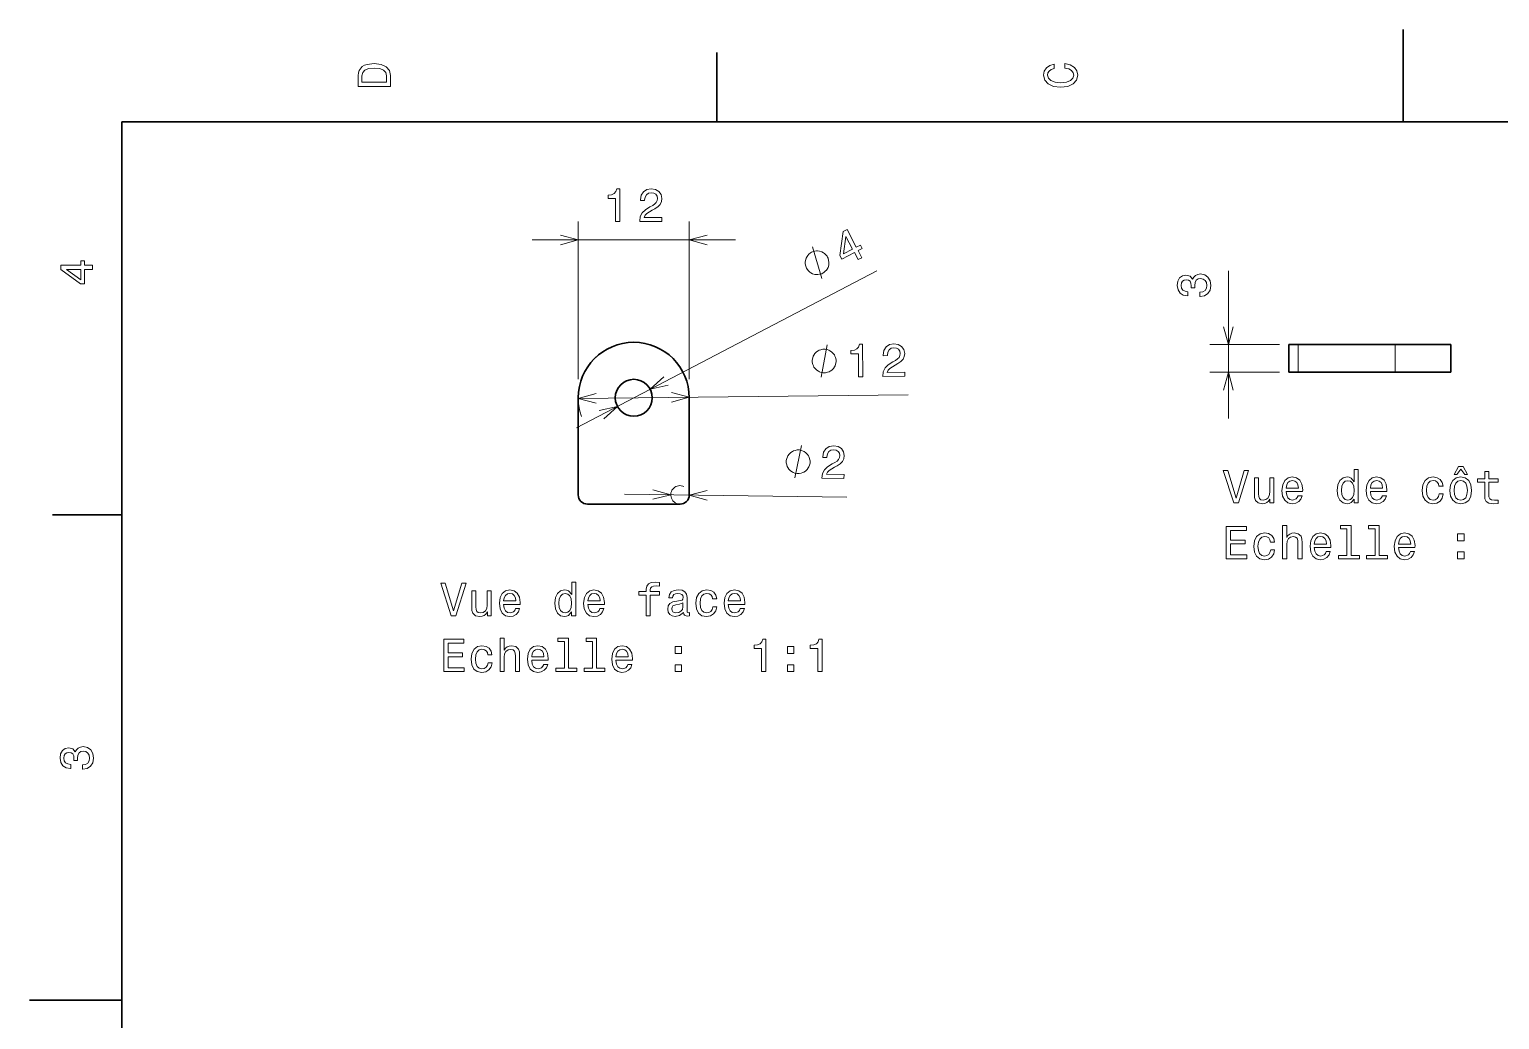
# Model space of a CAD drawing. Extents: x 0 to 297, y 0 to 210.
# Drawn here: x 0 to 158.9, y 102.9 to 210 of the extents above; entities that cross this region are included whole.
import ezdxf

# ---------------------------------------------------------------- set-up
doc = ezdxf.new("R2010")
doc.units = 0

msp = doc.modelspace()

# ---------------------------------------------------------------- linework, layer by layer
at = {"color": 7, "lineweight": 35, "ltscale": 0.25}
for p, q in [((148.5, 200), (148.5, 210)), ((70.335152, 158.653809), (60.335152, 158.653809)), ((10, 105), (0, 105))]:
    msp.add_line(p, q, dxfattribs=at)
at = {"color": 7, "lineweight": 35, "ltscale": 0.1875}
for p, q in [((74.300003, 200), (74.300003, 207.5)), ((10, 157.5), (2.5, 157.5))]:
    msp.add_line(p, q, dxfattribs=at)
at = {"color": 7, "lineweight": 35}
for p, q in [((287, 200), (10, 200)), ((10, 200), (10, 10))]:
    msp.add_line(p, q, dxfattribs=at)
at = {"color": 7, "lineweight": 13, "ltscale": 0.426968}
for p, q in [((59.335152, 172.153809), (59.335152, 189.232544)), ((71.335152, 172.153809), (71.335152, 189.232544))]:
    msp.add_line(p, q, dxfattribs=at)
at = {"color": 7, "lineweight": 13}
for p, q in [((54.335152, 187.232544), (76.335152, 187.232544)), ((59.132858, 166.908569), (91.607941, 183.900513)), ((59.335522, 170.087158), (95.013596, 170.483398)), ((64.335678, 159.733276), (88.375343, 159.414673))]:
    msp.add_line(p, q, dxfattribs=at)
at = {"color": 7, "lineweight": 13, "ltscale": 0.399438}
msp.add_line((129.615234, 167.910645), (129.615234, 183.888184), dxfattribs=at)
at = {"color": 7, "lineweight": 13, "ltscale": 0.188303}
for p, q in [((135.147339, 175.910645), (127.615234, 175.910645)), ((135.147339, 172.910645), (127.615234, 172.910645))]:
    msp.add_line(p, q, dxfattribs=at)
at = {"color": 7, "lineweight": 35, "ltscale": 0.025}
for p, q in [((137.147339, 175.910645), (136.147339, 175.910645)), ((137.147339, 172.910645), (136.147339, 172.910645))]:
    msp.add_line(p, q, dxfattribs=at)
at = {"color": 7, "lineweight": 35, "ltscale": 0.075}
for p, q in [((136.147339, 172.910645), (136.147339, 175.910645)), ((153.647339, 172.910645), (153.647339, 175.910645))]:
    msp.add_line(p, q, dxfattribs=at)
at = {"color": 7, "lineweight": 13, "ltscale": 0.075}
for p, q in [((137.147339, 172.910645), (137.147339, 175.910645)), ((147.647339, 172.910645), (147.647339, 175.910645))]:
    msp.add_line(p, q, dxfattribs=at)
at = {"color": 7, "lineweight": 35, "ltscale": 0.2625}
for p, q in [((147.647339, 175.910645), (137.147339, 175.910645)), ((147.647339, 172.910645), (137.147339, 172.910645)), ((59.335152, 170.153809), (59.335152, 159.653809)), ((71.335152, 170.153809), (71.335152, 159.653809))]:
    msp.add_line(p, q, dxfattribs=at)
at = {"color": 7, "lineweight": 35, "ltscale": 0.15}
for p, q in [((153.647339, 175.910645), (147.647339, 175.910645)), ((153.647339, 172.910645), (147.647339, 172.910645))]:
    msp.add_line(p, q, dxfattribs=at)
at = {"color": 7, "lineweight": 13}
for points in [[(35.533215, 204.994965), (35.533215, 203.829971), (39.033215, 203.829971), (39.033215, 204.994965), (38.922264, 205.544678), (38.584366, 205.953171), (38.034657, 206.205338), (37.283215, 206.296112), (36.516644, 206.215424), (36.21405, 206.114563), (35.971977, 205.973343), (35.644165, 205.56485), (35.563473, 205.297562)], [(35.951801, 204.959656), (36.027451, 205.342941), (36.259438, 205.605194), (36.672985, 205.761536), (37.283215, 205.811966), (37.873272, 205.756485), (38.286816, 205.600143), (38.533936, 205.332855), (38.614628, 204.959656), (38.614628, 204.298996), (35.951801, 204.298996)], [(111.93206, 205.817017), (112.35569, 205.716141), (112.658287, 205.549713), (112.844887, 205.317734), (112.905403, 205.045395), (112.814629, 204.71759), (112.54229, 204.460388), (112.098488, 204.28891), (111.483215, 204.233429), (110.872986, 204.28891), (110.424141, 204.455338), (110.151802, 204.71254), (110.055984, 205.045395), (110.106415, 205.287476), (110.247627, 205.494247), (110.474571, 205.655624), (110.787247, 205.766571), (110.787247, 206.245682), (110.308144, 206.094391), (109.94503, 205.832138), (109.718086, 205.474075), (109.637398, 205.045395), (109.763474, 204.510818), (110.116501, 204.10231), (110.696472, 203.840057), (111.483215, 203.749283), (112.269958, 203.840057), (112.84993, 204.10231), (113.208, 204.510818), (113.329041, 205.045395), (113.233215, 205.51442), (112.965927, 205.892654), (112.527161, 206.159943), (111.93206, 206.301163)], [(63.376362, 189.232544), (63.835293, 189.232544), (63.835293, 192.757813), (63.492355, 192.757813), (63.401577, 192.450073), (63.22002, 192.243408), (62.942642, 192.122314), (62.559357, 192.081909), (62.559357, 191.723877), (63.376362, 191.723877)], [(65.97261, 189.232544), (68.378235, 189.232544), (68.378235, 189.66626), (66.476936, 189.66626), (66.58284, 189.90332), (66.764404, 190.099976), (67.324203, 190.458008), (67.62175, 190.609375), (67.954605, 190.826172), (68.191635, 191.078369), (68.327805, 191.375977), (68.378235, 191.713867), (68.292496, 192.137451), (68.055466, 192.470337), (67.692352, 192.682129), (67.223335, 192.757813), (66.739182, 192.671997), (66.371033, 192.434937), (66.134003, 192.056763), (66.053307, 191.557495), (66.053307, 191.486816), (66.512238, 191.486816), (66.512238, 191.527222), (66.557632, 191.870117), (66.693794, 192.122314), (66.91066, 192.283691), (67.19812, 192.339111), (67.490631, 192.288696), (67.707489, 192.16272), (67.848694, 191.965942), (67.899124, 191.718872), (67.863823, 191.486816), (67.768005, 191.290161), (67.606621, 191.118652), (67.38472, 190.967407), (67.087166, 190.80603), (66.592926, 190.493408), (66.244949, 190.160522), (66.038177, 189.75708), (65.97261, 189.247681)], [(89.581482, 185.097534), (89.983643, 185.307861), (89.581497, 186.076538), (90.02388, 186.307983), (89.836838, 186.665405), (89.394455, 186.43396), (88.396095, 188.342041), (87.989464, 188.129272), (87.610687, 185.546143), (87.816437, 185.152954), (89.179329, 185.866089)], [(88.004745, 185.706787), (88.265152, 187.613281), (88.992287, 186.223511)], [(86.293335, 185.352051), (86.239243, 185.455444), (86.079391, 185.635132), (85.946571, 185.763184), (85.840797, 185.839478), (85.656296, 185.94043), (85.420105, 186.014404), (85.21096, 186.036621), (85.080551, 186.03418), (84.898445, 186.004761), (84.664658, 185.948242), (84.561287, 185.894165), (84.457916, 185.840088), (84.278214, 185.680298), (84.150208, 185.547485), (84.073875, 185.44165), (83.9729, 185.257202), (83.898979, 185.020996), (83.87674, 184.81189), (83.879135, 184.681396), (83.908585, 184.499268), (83.965073, 184.265503), (84.019165, 184.162109), (84.073242, 184.058838), (84.233109, 183.879028), (84.365921, 183.751099), (84.471695, 183.674805), (84.656204, 183.57373), (84.892387, 183.499878), (85.101532, 183.477661), (85.231949, 183.47998), (85.414047, 183.509399), (85.647835, 183.565918), (85.751205, 183.619995), (85.854584, 183.674072), (86.034279, 183.833984), (86.162292, 183.966797), (86.238617, 184.07251), (86.339584, 184.25708), (86.413513, 184.493286), (86.43576, 184.702393), (86.43335, 184.832764), (86.403915, 185.014893), (86.34742, 185.248657)], [(6.833213, 184.02739), (6.833213, 184.481277), (5.965778, 184.481277), (5.965778, 184.98056), (5.56232, 184.98056), (5.56232, 184.481277), (3.408862, 184.481277), (3.408862, 184.022339), (5.521974, 182.489197), (5.965778, 182.489197), (5.965778, 184.02739)], [(5.56232, 182.912827), (3.993876, 184.02739), (5.56232, 184.02739)], [(126.515869, 181.099121), (126.551147, 181.099121), (127.035278, 181.17981), (127.398315, 181.41687), (127.630371, 181.790039), (127.716064, 182.284302), (127.630371, 182.808838), (127.408447, 183.202148), (127.05542, 183.454346), (126.601563, 183.545166), (126.303955, 183.504761), (126.06189, 183.393799), (125.875366, 183.21228), (125.739136, 182.970215), (125.466797, 183.297974), (125.033081, 183.414063), (124.639771, 183.338379), (124.342163, 183.12146), (124.15564, 182.768433), (124.089966, 182.284302), (124.170654, 181.830444), (124.392578, 181.482422), (124.745605, 181.255493), (125.2146, 181.17981), (125.25, 181.17981), (125.25, 181.628662), (124.927246, 181.669067), (124.69519, 181.800171), (124.553955, 182.011963), (124.50354, 182.30957), (124.543945, 182.571777), (124.64978, 182.763428), (124.821289, 182.879395), (125.053223, 182.924805), (125.300415, 182.879395), (125.466797, 182.758423), (125.567627, 182.546631), (125.5979, 182.259155), (125.592896, 182.062378), (125.991333, 182.062378), (125.981201, 182.30957), (126.026611, 182.627319), (126.147705, 182.864258), (126.34436, 183.005493), (126.601563, 183.055908), (126.894043, 183.000488), (127.110962, 182.854248), (127.24707, 182.622192), (127.29248, 182.314575), (127.242065, 181.996826), (127.090698, 181.764893), (126.848633, 181.618652), (126.515869, 181.56311)], [(87.200378, 174.146973), (87.199081, 174.263672), (87.138161, 174.496338), (87.077888, 174.670654), (87.018265, 174.786621), (86.899658, 174.960327), (86.722733, 175.133423), (86.546448, 175.248047), (86.429138, 175.305176), (86.253494, 175.361572), (86.019531, 175.417236), (85.90287, 175.416016), (85.786209, 175.414673), (85.553543, 175.35376), (85.379196, 175.293457), (85.263184, 175.233887), (85.089493, 175.115234), (84.916451, 174.938354), (84.801735, 174.761963), (84.744705, 174.644775), (84.688309, 174.469116), (84.632576, 174.235107), (84.633865, 174.118408), (84.635162, 174.001831), (84.696091, 173.769165), (84.756363, 173.594727), (84.815987, 173.47876), (84.934586, 173.305054), (85.111526, 173.13208), (85.287811, 173.017334), (85.405121, 172.960327), (85.58075, 172.903931), (85.81472, 172.848145), (85.931381, 172.849487), (86.048035, 172.850708), (86.280708, 172.911621), (86.455048, 172.971924), (86.57106, 173.031616), (86.744751, 173.150146), (86.917801, 173.327148), (87.032516, 173.503418), (87.089554, 173.620728), (87.145935, 173.796387), (87.201675, 174.030273)], [(89.646904, 172.42395), (90.105812, 172.429077), (90.066658, 175.953979), (89.72374, 175.950195), (89.636383, 175.641602), (89.457138, 175.432861), (89.181122, 175.308716), (88.798309, 175.26416), (88.802284, 174.906006), (89.619232, 174.915161)], [(92.242996, 172.452759), (94.648468, 172.479492), (94.643654, 172.913208), (92.74247, 172.89209), (92.845741, 173.130249), (93.025101, 173.328979), (93.580887, 173.693237), (93.87674, 173.847778), (94.207161, 174.068359), (94.441383, 174.32312), (94.574234, 174.622192), (94.620911, 174.960571), (94.530472, 175.383301), (94.289764, 175.713501), (93.924316, 175.921265), (93.454491, 175.991699), (92.971321, 175.900513), (92.60582, 175.659424), (92.373001, 175.278564), (92.297859, 174.778442), (92.298645, 174.707886), (92.757553, 174.713013), (92.757103, 174.753296), (92.798683, 175.09668), (92.932037, 175.350342), (93.147095, 175.51416), (93.433922, 175.572876), (93.726974, 175.525635), (93.945213, 175.401978), (94.0886, 175.206909), (94.141777, 174.960327), (94.109055, 174.728027), (94.015419, 174.530273), (93.855957, 174.356934), (93.635742, 174.203247), (93.340004, 174.038574), (92.849274, 173.720337), (92.505005, 173.383667), (92.302727, 172.978027), (92.242828, 172.467896)], [(84.389374, 163.217773), (84.390923, 163.334473), (84.335686, 163.568604), (84.279678, 163.744263), (84.2229, 163.861694), (84.108559, 164.03833), (83.935898, 164.215576), (83.762451, 164.334595), (83.646576, 164.394409), (83.472359, 164.455078), (83.239822, 164.516479), (83.123169, 164.518066), (83.006508, 164.519653), (82.772415, 164.464355), (82.596664, 164.408325), (82.479233, 164.351563), (82.302704, 164.237183), (82.125397, 164.064575), (82.006424, 163.891113), (81.946548, 163.775269), (81.885902, 163.601074), (81.824478, 163.36853), (81.822937, 163.251831), (81.821388, 163.135132), (81.876625, 162.901123), (81.932632, 162.725342), (81.98941, 162.60791), (82.103752, 162.431396), (82.276413, 162.254028), (82.44986, 162.135132), (82.565735, 162.075195), (82.739952, 162.014526), (82.972488, 161.953125), (83.089142, 161.95166), (83.205803, 161.950073), (83.439888, 162.005249), (83.615646, 162.061279), (83.733078, 162.118042), (83.909607, 162.232422), (84.086914, 162.405151), (84.205887, 162.578491), (84.265762, 162.694458), (84.326408, 162.868652), (84.387833, 163.101196)], [(85.653534, 161.450928), (88.058945, 161.419067), (88.06469, 161.852661), (86.163559, 161.87793), (86.272598, 162.113525), (86.456741, 162.307739), (87.02124, 162.658325), (87.32077, 162.805786), (87.656464, 163.018188), (87.89682, 163.267212), (88.036919, 163.562866), (88.091827, 163.900024), (88.011711, 164.324829), (87.779114, 164.660767), (87.418839, 164.877319), (86.950867, 164.959229), (86.465622, 164.879883), (86.094353, 164.647827), (85.852325, 164.272705), (85.76503, 163.774536), (85.764091, 163.703979), (86.222984, 163.697876), (86.223526, 163.738159), (86.273453, 164.080566), (86.412949, 164.330811), (86.631927, 164.48938), (86.920105, 164.541016), (87.211914, 164.486694), (87.427078, 164.357788), (87.565674, 164.15918), (87.612823, 163.911499), (87.574448, 163.679932), (87.476028, 163.484619), (87.312393, 163.315308), (87.088501, 163.16687), (86.788841, 163.009521), (86.290504, 162.703369), (85.938141, 162.375122), (85.726044, 161.974487), (85.653732, 161.466064)], [(131.32901, 162.290207), (130.451477, 159.309647), (129.548752, 162.290207), (129.069641, 162.290207), (130.199326, 158.785156), (130.703644, 158.785156), (131.808105, 162.290207)], [(143.215897, 159.203751), (143.215897, 158.785156), (143.659698, 158.785156), (143.659698, 162.406189), (143.220932, 162.406189), (143.220932, 161.079819), (142.883041, 161.463104), (142.67627, 161.553894), (142.43924, 161.589188), (142.010559, 161.488327), (141.677704, 161.205902), (141.460846, 160.752014), (141.385208, 160.141785), (141.460846, 159.531555), (141.677704, 159.072617), (142.010559, 158.785156), (142.43924, 158.689331), (142.67627, 158.72464), (142.888077, 158.815414)], [(154.018494, 161.861526), (154.31604, 161.861526), (154.744705, 162.421326), (155.168335, 161.861526), (155.465897, 161.861526), (154.986786, 162.718872), (154.50264, 162.718872)], [(157.326843, 161.024353), (157.326843, 159.667725), (157.357101, 159.228958), (157.498322, 158.926361), (157.780731, 158.749847), (158.259842, 158.689331), (158.784332, 158.714554), (158.784332, 159.097839), (158.401047, 159.067581), (158.05307, 159.107925), (157.86647, 159.234009), (157.785782, 159.445816), (157.770645, 159.743362), (157.770645, 161.024353), (158.784332, 161.024353), (158.784332, 161.402588), (157.770645, 161.402588), (157.770645, 162.194382), (157.326843, 162.194382), (157.326843, 161.402588), (156.560272, 161.402588), (156.560272, 161.024353)], [(134.531448, 161.493362), (134.087646, 161.493362), (134.087646, 159.929962), (134.037216, 159.566864), (133.890961, 159.304611), (133.664017, 159.143219), (133.36647, 159.092789), (133.12944, 159.133133), (132.978134, 159.254181), (132.89241, 159.460953), (132.872238, 159.753448), (132.872238, 161.493362), (132.428436, 161.493362), (132.428436, 159.713104), (132.443558, 159.355042), (132.539383, 159.057495), (132.831894, 158.785156), (133.300903, 158.689331), (133.55307, 158.72464), (133.769928, 158.815414), (133.956528, 158.971756), (134.107819, 159.1987), (134.107819, 158.785156), (134.531448, 158.785156)], [(135.867905, 160.010666), (137.643127, 160.010666), (137.648163, 160.217438), (137.567474, 160.797409), (137.345581, 161.231125), (136.992554, 161.493362), (136.523529, 161.589188), (136.06459, 161.488327), (135.711563, 161.205902), (135.484619, 160.746979), (135.403931, 160.141785), (135.479584, 159.521469), (135.706528, 159.067581), (136.054504, 158.785156), (136.508392, 158.689331), (136.901764, 158.754898), (137.224533, 158.926361), (137.461563, 159.1987), (137.597733, 159.561813), (137.158981, 159.561813), (137.068192, 159.360077), (136.937073, 159.208786), (136.563873, 159.087753), (136.276413, 159.143219), (136.059555, 159.319733), (135.918335, 159.607208), (135.867905, 159.995529)], [(135.867905, 160.383865), (135.923386, 160.731842), (136.059555, 160.989044), (136.266327, 161.145386), (136.538666, 161.200867), (136.805954, 161.145386), (137.012726, 160.989044), (137.138809, 160.731842), (137.184189, 160.383865)], [(142.514877, 161.190781), (142.807388, 161.120178), (143.029297, 160.923492), (143.160416, 160.595673), (143.210846, 160.141785), (143.160416, 159.682846), (143.029297, 159.355042), (142.807388, 159.153305), (142.514877, 159.087753), (142.237503, 159.153305), (142.025696, 159.355042), (141.884476, 159.687897), (141.839096, 160.141785), (141.884476, 160.590637), (142.025696, 160.918442), (142.237503, 161.120178)], [(144.975983, 160.010666), (146.75119, 160.010666), (146.756241, 160.217438), (146.675552, 160.797409), (146.453644, 161.231125), (146.100616, 161.493362), (145.631592, 161.589188), (145.172668, 161.488327), (144.819641, 161.205902), (144.592697, 160.746979), (144.512009, 160.141785), (144.587646, 159.521469), (144.81459, 159.067581), (145.162582, 158.785156), (145.61647, 158.689331), (146.009842, 158.754898), (146.332611, 158.926361), (146.569641, 159.1987), (146.705811, 159.561813), (146.267044, 159.561813), (146.17627, 159.360077), (146.045135, 159.208786), (145.671951, 159.087753), (145.384476, 159.143219), (145.167618, 159.319733), (145.026413, 159.607208), (144.975983, 159.995529)], [(144.975983, 160.383865), (145.031448, 160.731842), (145.167618, 160.989044), (145.37439, 161.145386), (145.646729, 161.200867), (145.914017, 161.145386), (146.120789, 160.989044), (146.246872, 160.731842), (146.292267, 160.383865)], [(152.384476, 160.595673), (152.823242, 160.595673), (152.732468, 160.99913), (152.51561, 161.316864), (152.177704, 161.51355), (151.738953, 161.589188), (151.254791, 161.488327), (150.886642, 161.205902), (150.654663, 160.746979), (150.573959, 160.131699), (150.649612, 159.521469), (150.876556, 159.067581), (151.234619, 158.785156), (151.723816, 158.689331), (152.157532, 158.764984), (152.495438, 158.976791), (152.727417, 159.309647), (152.828278, 159.753448), (152.404663, 159.753448), (152.32901, 159.471039), (152.18779, 159.259216), (151.986069, 159.128098), (151.738953, 159.087753), (151.431305, 159.153305), (151.209412, 159.355042), (151.073242, 159.682846), (151.027847, 160.14682), (151.073242, 160.600723), (151.214447, 160.928528), (151.441406, 161.130264), (151.738953, 161.200867), (152.00119, 161.155472), (152.197876, 161.039474), (152.32901, 160.847839)], [(153.56459, 160.136734), (153.645294, 159.521469), (153.877274, 159.067581), (154.245438, 158.785156), (154.73967, 158.689331), (155.228867, 158.785156), (155.597015, 159.062531), (155.82901, 159.516418), (155.914734, 160.136734), (155.82901, 160.752014), (155.597015, 161.210953), (155.228867, 161.488327), (154.73967, 161.589188), (154.245438, 161.488327), (153.877274, 161.205902), (153.645294, 160.752014)], [(154.018494, 160.141785), (154.063873, 160.595673), (154.205078, 160.923492), (154.432037, 161.125214), (154.73967, 161.195816), (155.042267, 161.125214), (155.269211, 160.928528), (155.410416, 160.595673), (155.460846, 160.141785), (155.410416, 159.682846), (155.269211, 159.349991), (155.042267, 159.14827), (154.73967, 159.082703), (154.432037, 159.14827), (154.205078, 159.349991), (154.063873, 159.682846)], [(129.39241, 152.738327), (131.61142, 152.738327), (131.61142, 153.161957), (129.856384, 153.161957), (129.856384, 154.347122), (131.419785, 154.347122), (131.419785, 154.765701), (129.856384, 154.765701), (129.856384, 155.814697), (131.571075, 155.814697), (131.571075, 156.238327), (129.39241, 156.238327)], [(135.479584, 152.738327), (135.923386, 152.738327), (135.923386, 154.301727), (135.968781, 154.65979), (136.115021, 154.922043), (136.34198, 155.083435), (136.644562, 155.143951), (136.886642, 155.093521), (137.037933, 154.957352), (137.113586, 154.730408), (137.138809, 154.427811), (137.138809, 152.738327), (137.582611, 152.738327), (137.582611, 154.518585), (137.562439, 154.876648), (137.471649, 155.17421), (137.174103, 155.446533), (136.710129, 155.542358), (136.457962, 155.507065), (136.241104, 155.41124), (136.059555, 155.259933), (135.923386, 155.053162), (135.923386, 156.35936), (135.479584, 156.35936)], [(142.434189, 155.98616), (142.434189, 153.111526), (141.521362, 153.111526), (141.521362, 152.738327), (143.785782, 152.738327), (143.785782, 153.111526), (142.877991, 153.111526), (142.877991, 156.35936), (141.73822, 156.35936), (141.73822, 155.98616)], [(145.470215, 155.98616), (145.470215, 153.111526), (144.557388, 153.111526), (144.557388, 152.738327), (146.821808, 152.738327), (146.821808, 153.111526), (145.914017, 153.111526), (145.914017, 156.35936), (144.774246, 156.35936), (144.774246, 155.98616)], [(134.168335, 154.548843), (134.607101, 154.548843), (134.516327, 154.952301), (134.299469, 155.270035), (133.961563, 155.466721), (133.522812, 155.542358), (133.038666, 155.441498), (132.670502, 155.159073), (132.438522, 154.70015), (132.357819, 154.084869), (132.433472, 153.47464), (132.660416, 153.020752), (133.018494, 152.738327), (133.507675, 152.642502), (133.941391, 152.718155), (134.279297, 152.929962), (134.511276, 153.262817), (134.612152, 153.706619), (134.188522, 153.706619), (134.112869, 153.42421), (133.971649, 153.212387), (133.769928, 153.081268), (133.522812, 153.040924), (133.215179, 153.106476), (132.993271, 153.308212), (132.857101, 153.636017), (132.811707, 154.100006), (132.857101, 154.553894), (132.998306, 154.881699), (133.225266, 155.083435), (133.522812, 155.154037), (133.785049, 155.108643), (133.98175, 154.992645), (134.112869, 154.80101)], [(138.903931, 153.963837), (140.679153, 153.963837), (140.684189, 154.170609), (140.6035, 154.75058), (140.381592, 155.184296), (140.02858, 155.446533), (139.559555, 155.542358), (139.100616, 155.441498), (138.747589, 155.159073), (138.520645, 154.70015), (138.439957, 154.094955), (138.51561, 153.47464), (138.742554, 153.020752), (139.09053, 152.738327), (139.544418, 152.642502), (139.93779, 152.708069), (140.260559, 152.879532), (140.497589, 153.151871), (140.633759, 153.514984), (140.195007, 153.514984), (140.104218, 153.313248), (139.973099, 153.161957), (139.599899, 153.040924), (139.312439, 153.09639), (139.095581, 153.272903), (138.954361, 153.560379), (138.903931, 153.9487)], [(138.903931, 154.337036), (138.959412, 154.685013), (139.095581, 154.942215), (139.302353, 155.098557), (139.574677, 155.154037), (139.84198, 155.098557), (140.048752, 154.942215), (140.17482, 154.685013), (140.220215, 154.337036)], [(148.012009, 153.963837), (149.787216, 153.963837), (149.792267, 154.170609), (149.711578, 154.75058), (149.48967, 155.184296), (149.136642, 155.446533), (148.667618, 155.542358), (148.208694, 155.441498), (147.855667, 155.159073), (147.628723, 154.70015), (147.548019, 154.094955), (147.623672, 153.47464), (147.850616, 153.020752), (148.198608, 152.738327), (148.652496, 152.642502), (149.045868, 152.708069), (149.368637, 152.879532), (149.605667, 153.151871), (149.741821, 153.514984), (149.30307, 153.514984), (149.212296, 153.313248), (149.081161, 153.161957), (148.707962, 153.040924), (148.420502, 153.09639), (148.203644, 153.272903), (148.062439, 153.560379), (148.012009, 153.9487)], [(148.012009, 154.337036), (148.067474, 154.685013), (148.203644, 154.942215), (148.410416, 155.098557), (148.682755, 155.154037), (148.950043, 155.098557), (149.156815, 154.942215), (149.282898, 154.685013), (149.328278, 154.337036)], [(154.391693, 154.695099), (155.087646, 154.695099), (155.087646, 155.446533), (154.391693, 155.446533)], [(154.391693, 152.738327), (155.087646, 152.738327), (155.087646, 153.489761), (154.391693, 153.489761)], [(46.730686, 150.088303), (45.853165, 147.107742), (44.950424, 150.088303), (44.471317, 150.088303), (45.601002, 146.583252), (46.105324, 146.583252), (47.209793, 150.088303)], [(58.617573, 147.001846), (58.617573, 146.583252), (59.061378, 146.583252), (59.061378, 150.204285), (58.622616, 150.204285), (58.622616, 148.877914), (58.284721, 149.2612), (58.07795, 149.35199), (57.840916, 149.387283), (57.412239, 149.286423), (57.079388, 149.003998), (56.86253, 148.55011), (56.78688, 147.93988), (56.86253, 147.329651), (57.079388, 146.870712), (57.412239, 146.583252), (57.840916, 146.487427), (58.07795, 146.522736), (58.289764, 146.61351)], [(66.676651, 148.822449), (66.676651, 146.583252), (67.120453, 146.583252), (67.120453, 148.822449), (68.129105, 148.822449), (68.129105, 149.200684), (67.120453, 149.200684), (67.120453, 149.367111), (67.155762, 149.568848), (67.271751, 149.705017), (67.468437, 149.785706), (67.750862, 149.815964), (68.129105, 149.795792), (68.129105, 150.179077), (67.649994, 150.204285), (67.216278, 150.158905), (66.913681, 150.022736), (66.732132, 149.785706), (66.676651, 149.4478), (66.676651, 149.200684), (65.864693, 149.200684), (65.864693, 148.822449)], [(49.933136, 149.291458), (49.48933, 149.291458), (49.48933, 147.728058), (49.438896, 147.36496), (49.292645, 147.102707), (49.065701, 146.941315), (48.76815, 146.890884), (48.531116, 146.931229), (48.379822, 147.052277), (48.294086, 147.259048), (48.273914, 147.551544), (48.273914, 149.291458), (47.830109, 149.291458), (47.830109, 147.5112), (47.845238, 147.153137), (47.941059, 146.855591), (48.233566, 146.583252), (48.702587, 146.487427), (48.95475, 146.522736), (49.171608, 146.61351), (49.358208, 146.769852), (49.509502, 146.996796), (49.509502, 146.583252), (49.933136, 146.583252)], [(51.269588, 147.808762), (53.044807, 147.808762), (53.04985, 148.015533), (52.969158, 148.595505), (52.747253, 149.029221), (52.39423, 149.291458), (51.925209, 149.387283), (51.466274, 149.286423), (51.113251, 149.003998), (50.886303, 148.545074), (50.805614, 147.93988), (50.88126, 147.319565), (51.108208, 146.865677), (51.456188, 146.583252), (51.91008, 146.487427), (52.303452, 146.552994), (52.626217, 146.724457), (52.863251, 146.996796), (52.999416, 147.359909), (52.560658, 147.359909), (52.469879, 147.158173), (52.338753, 147.006882), (51.965553, 146.885849), (51.678093, 146.941315), (51.461231, 147.117828), (51.320023, 147.405304), (51.269588, 147.793625)], [(51.269588, 148.181961), (51.325066, 148.529938), (51.461231, 148.78714), (51.668007, 148.943481), (51.940338, 148.998962), (52.20763, 148.943481), (52.414402, 148.78714), (52.540482, 148.529938), (52.585873, 148.181961)], [(57.916565, 148.988876), (58.209072, 148.918274), (58.430973, 148.721588), (58.562096, 148.393768), (58.61253, 147.93988), (58.562096, 147.480942), (58.430973, 147.153137), (58.209072, 146.951401), (57.916565, 146.885849), (57.639187, 146.951401), (57.427372, 147.153137), (57.28616, 147.485992), (57.240772, 147.93988), (57.28616, 148.388733), (57.427372, 148.716537), (57.639187, 148.918274)], [(60.377659, 147.808762), (62.152878, 147.808762), (62.157921, 148.015533), (62.077225, 148.595505), (61.855324, 149.029221), (61.502296, 149.291458), (61.033279, 149.387283), (60.574345, 149.286423), (60.221321, 149.003998), (59.994373, 148.545074), (59.913681, 147.93988), (59.98933, 147.319565), (60.216278, 146.865677), (60.564259, 146.583252), (61.01815, 146.487427), (61.411522, 146.552994), (61.734287, 146.724457), (61.971321, 146.996796), (62.107487, 147.359909), (61.668724, 147.359909), (61.57795, 147.158173), (61.446823, 147.006882), (61.073624, 146.885849), (60.786163, 146.941315), (60.569302, 147.117828), (60.428093, 147.405304), (60.377659, 147.793625)], [(60.377659, 148.181961), (60.433136, 148.529938), (60.569302, 148.78714), (60.776073, 148.943481), (61.048409, 148.998962), (61.315701, 148.943481), (61.522472, 148.78714), (61.648552, 148.529938), (61.693939, 148.181961)], [(70.706192, 146.936279), (70.706192, 146.921143), (70.731407, 146.74968), (70.807053, 146.628647), (71.124779, 146.532822), (71.371895, 146.573166), (71.371895, 146.916107), (71.265991, 146.90097), (71.124779, 146.966537), (71.099564, 147.168274), (71.099564, 148.570282), (71.039047, 148.92836), (70.862534, 149.180511), (70.554893, 149.331818), (70.121178, 149.387283), (69.69754, 149.326767), (69.384865, 149.155304), (69.188179, 148.888), (69.12262, 148.534988), (69.12262, 148.504715), (69.521027, 148.504715), (69.556335, 148.716537), (69.667282, 148.867828), (69.848839, 148.958618), (70.106049, 148.993912), (70.353165, 148.968704), (70.529678, 148.893051), (70.635582, 148.761932), (70.670883, 148.580368), (70.650711, 148.368561), (70.570023, 148.26265), (70.368294, 148.212219), (69.990051, 148.171875), (69.556335, 148.081085), (69.248695, 147.919708), (69.067139, 147.667542), (69.011665, 147.294342), (69.062096, 146.961487), (69.218437, 146.714371), (69.470596, 146.558029), (69.818581, 146.502563), (70.287598, 146.608475)], [(70.655762, 147.531372), (70.595238, 147.269135), (70.433853, 147.067398), (70.19178, 146.936279), (69.894226, 146.890884), (69.702591, 146.916107), (69.566422, 146.996796), (69.480682, 147.138), (69.455467, 147.334686), (69.475647, 147.5112), (69.556335, 147.637283), (69.879105, 147.778503), (70.287598, 147.83902), (70.655762, 147.960052)], [(73.858208, 148.393768), (74.296967, 148.393768), (74.206192, 148.797226), (73.989334, 149.11496), (73.651436, 149.311646), (73.212677, 149.387283), (72.728523, 149.286423), (72.360367, 149.003998), (72.12838, 148.545074), (72.047684, 147.929794), (72.123337, 147.319565), (72.350281, 146.865677), (72.708351, 146.583252), (73.19754, 146.487427), (73.631264, 146.56308), (73.969162, 146.774887), (74.201141, 147.107742), (74.30201, 147.551544), (73.87838, 147.551544), (73.802734, 147.269135), (73.661522, 147.057312), (73.459793, 146.926193), (73.212677, 146.885849), (72.905037, 146.951401), (72.683136, 147.153137), (72.546967, 147.480942), (72.501579, 147.944916), (72.546967, 148.398819), (72.688179, 148.726624), (72.915123, 148.92836), (73.212677, 148.998962), (73.474922, 148.953568), (73.671608, 148.83757), (73.802734, 148.645935)], [(75.55777, 147.808762), (77.332993, 147.808762), (77.338028, 148.015533), (77.257339, 148.595505), (77.035439, 149.029221), (76.682411, 149.291458), (76.213394, 149.387283), (75.754456, 149.286423), (75.401436, 149.003998), (75.174484, 148.545074), (75.093796, 147.93988), (75.169449, 147.319565), (75.396393, 146.865677), (75.74437, 146.583252), (76.198265, 146.487427), (76.591637, 146.552994), (76.914398, 146.724457), (77.151428, 146.996796), (77.287598, 147.359909), (76.848839, 147.359909), (76.758057, 147.158173), (76.626938, 147.006882), (76.253738, 146.885849), (75.966278, 146.941315), (75.74942, 147.117828), (75.608208, 147.405304), (75.55777, 147.793625)], [(75.55777, 148.181961), (75.613251, 148.529938), (75.74942, 148.78714), (75.956192, 148.943481), (76.228523, 148.998962), (76.495819, 148.943481), (76.702591, 148.78714), (76.828667, 148.529938), (76.874054, 148.181961)], [(44.794086, 140.536423), (47.013107, 140.536423), (47.013107, 140.960052), (45.258064, 140.960052), (45.258064, 142.145218), (46.821465, 142.145218), (46.821465, 142.563797), (45.258064, 142.563797), (45.258064, 143.612793), (46.972759, 143.612793), (46.972759, 144.036423), (44.794086, 144.036423)], [(49.570023, 142.346939), (50.008781, 142.346939), (49.918007, 142.750397), (49.701145, 143.06813), (49.363251, 143.264816), (48.924488, 143.340454), (48.440338, 143.239594), (48.072182, 142.957169), (47.840195, 142.498245), (47.759502, 141.882965), (47.835152, 141.272736), (48.062096, 140.818848), (48.420166, 140.536423), (48.909359, 140.440598), (49.343079, 140.516251), (49.680973, 140.728058), (49.91296, 141.060913), (50.013824, 141.504715), (49.590195, 141.504715), (49.514545, 141.222305), (49.373337, 141.010483), (49.171608, 140.879364), (48.924488, 140.83902), (48.616852, 140.904572), (48.394951, 141.106308), (48.258781, 141.434113), (48.213394, 141.898102), (48.258781, 142.35199), (48.399994, 142.679794), (48.626938, 142.881531), (48.924488, 142.952133), (49.186737, 142.906738), (49.383423, 142.790741), (49.514545, 142.599106)], [(50.88126, 140.536423), (51.325066, 140.536423), (51.325066, 142.099823), (51.370453, 142.457886), (51.516708, 142.720139), (51.743652, 142.881531), (52.046246, 142.942047), (52.288322, 142.891617), (52.439621, 142.755447), (52.515266, 142.528503), (52.540482, 142.225906), (52.540482, 140.536423), (52.984287, 140.536423), (52.984287, 142.316681), (52.964115, 142.674744), (52.873337, 142.972305), (52.575787, 143.244629), (52.111809, 143.340454), (51.85965, 143.305161), (51.642788, 143.209335), (51.461231, 143.058029), (51.325066, 142.851257), (51.325066, 144.157455), (50.88126, 144.157455)], [(54.305611, 141.761932), (56.08083, 141.761932), (56.085873, 141.968704), (56.00518, 142.548676), (55.783279, 142.982391), (55.430252, 143.244629), (54.961231, 143.340454), (54.5023, 143.239594), (54.149273, 142.957169), (53.922329, 142.498245), (53.841637, 141.893051), (53.917286, 141.272736), (54.14423, 140.818848), (54.49221, 140.536423), (54.946102, 140.440598), (55.339474, 140.506165), (55.662239, 140.677628), (55.899273, 140.949966), (56.035439, 141.31308), (55.59668, 141.31308), (55.505901, 141.111343), (55.374779, 140.960052), (55.001579, 140.83902), (54.714115, 140.894485), (54.497253, 141.070999), (54.356045, 141.358475), (54.305611, 141.746796)], [(57.835873, 143.784256), (57.835873, 140.909622), (56.92305, 140.909622), (56.92305, 140.536423), (59.187458, 140.536423), (59.187458, 140.909622), (58.279678, 140.909622), (58.279678, 144.157455), (57.139908, 144.157455), (57.139908, 143.784256)], [(60.871895, 143.784256), (60.871895, 140.909622), (59.959072, 140.909622), (59.959072, 140.536423), (62.22348, 140.536423), (62.22348, 140.909622), (61.315701, 140.909622), (61.315701, 144.157455), (60.17593, 144.157455), (60.17593, 143.784256)], [(63.413681, 141.761932), (65.188896, 141.761932), (65.193939, 141.968704), (65.113251, 142.548676), (64.89135, 142.982391), (64.538322, 143.244629), (64.069305, 143.340454), (63.610367, 143.239594), (63.257343, 142.957169), (63.030396, 142.498245), (62.949707, 141.893051), (63.025352, 141.272736), (63.252296, 140.818848), (63.600281, 140.536423), (64.054169, 140.440598), (64.44754, 140.506165), (64.770309, 140.677628), (65.007339, 140.949966), (65.143509, 141.31308), (64.70475, 141.31308), (64.613968, 141.111343), (64.482849, 140.960052), (64.10965, 140.83902), (63.822182, 140.894485), (63.605324, 141.070999), (63.464115, 141.358475), (63.413681, 141.746796)], [(69.793365, 142.493195), (70.489334, 142.493195), (70.489334, 143.244629), (69.793365, 143.244629)], [(79.158638, 140.536423), (79.617569, 140.536423), (79.617569, 144.061646), (79.274628, 144.061646), (79.183853, 143.753998), (79.002296, 143.547226), (78.724915, 143.426193), (78.341629, 143.385849), (78.341629, 143.027771), (79.158638, 143.027771)], [(81.937454, 142.493195), (82.633423, 142.493195), (82.633423, 143.244629), (81.937454, 143.244629)], [(85.230682, 140.536423), (85.689613, 140.536423), (85.689613, 144.061646), (85.34668, 144.061646), (85.255898, 143.753998), (85.074341, 143.547226), (84.796967, 143.426193), (84.413681, 143.385849), (84.413681, 143.027771), (85.230682, 143.027771)], [(54.305611, 142.135132), (54.361088, 142.483109), (54.497253, 142.740311), (54.704029, 142.896652), (54.976364, 142.952133), (55.243652, 142.896652), (55.450424, 142.740311), (55.576508, 142.483109), (55.621895, 142.135132)], [(63.413681, 142.135132), (63.469158, 142.483109), (63.605324, 142.740311), (63.812096, 142.896652), (64.084435, 142.952133), (64.351723, 142.896652), (64.558495, 142.740311), (64.684578, 142.483109), (64.729965, 142.135132)], [(69.793365, 140.536423), (70.489334, 140.536423), (70.489334, 141.287857), (69.793365, 141.287857)], [(81.937454, 140.536423), (82.633423, 140.536423), (82.633423, 141.287857), (81.937454, 141.287857)], [(5.73379, 129.979111), (5.769093, 129.979111), (6.253242, 130.059799), (6.616354, 130.296829), (6.848343, 130.670029), (6.934078, 131.164276), (6.848343, 131.688766), (6.626441, 132.082138), (6.273415, 132.334305), (5.819525, 132.425079), (5.521974, 132.384735), (5.279899, 132.273788), (5.0933, 132.092224), (4.957133, 131.850143), (4.684798, 132.177963), (4.251081, 132.293961), (3.857709, 132.218307), (3.560158, 132.00145), (3.373559, 131.648422), (3.307997, 131.164276), (3.388689, 130.710388), (3.610591, 130.362396), (3.963617, 130.135452), (4.432637, 130.059799), (4.46794, 130.059799), (4.46794, 130.508652), (4.145173, 130.548996), (3.913184, 130.680115), (3.771974, 130.891937), (3.721542, 131.189484), (3.761888, 131.451736), (3.867795, 131.643372), (4.039265, 131.759369), (4.271254, 131.804764), (4.518372, 131.759369), (4.684798, 131.638336), (4.785663, 131.426514), (4.815922, 131.139053), (4.810879, 130.942368), (5.209294, 130.942368), (5.199208, 131.189484), (5.244596, 131.507217), (5.365634, 131.744247), (5.56232, 131.885452), (5.819525, 131.935883), (6.112032, 131.880417), (6.328891, 131.734161), (6.465058, 131.502167), (6.510447, 131.194534), (6.460014, 130.876801), (6.308718, 130.644821), (6.066643, 130.498566), (5.73379, 130.443085)]]:
    msp.add_lwpolyline(points, close=True, dxfattribs=at)
for points in [[(57.403301, 186.714966), (59.335152, 187.232544), (57.403301, 187.750244)], [(73.266998, 187.750244), (71.335152, 187.232544), (73.266998, 186.714966)], [(85.65744, 183.044312), (84.655052, 186.469971)], [(129.097656, 177.842529), (129.615234, 175.910645), (130.132813, 177.842529)], [(85.586578, 172.378906), (86.247665, 175.886475)], [(68.578957, 172.435303), (67.107239, 171.081055), (69.058914, 171.517944)], [(130.132813, 170.97876), (129.615234, 172.910645), (129.097656, 170.97876)], [(61.261505, 170.626221), (59.335522, 170.087158), (61.273003, 169.591064)], [(69.408798, 169.681396), (71.334778, 170.220459), (69.397301, 170.716553)], [(62.091347, 167.872314), (63.563068, 169.226563), (61.611385, 168.789673)], [(82.732994, 161.489624), (83.479317, 164.97998)], [(67.396698, 159.175049), (69.335236, 159.666992), (67.410416, 160.210205)], [(73.273605, 160.132446), (71.335068, 159.640503), (73.259888, 159.09729)]]:
    msp.add_lwpolyline(points, dxfattribs=at)
at = {"color": 7, "lineweight": 35}
msp.add_circle((65.335152, 170.153809), 2, dxfattribs=at)
for centre, radius, start, end in [((65.335152, 170.153809), 6, 0, 179.999995), ((60.335152, 159.653809), 1, 179.999995, 269.999997), ((70.335152, 159.653809), 1, 269.999997, 360)]:
    msp.add_arc(centre, radius, start, end, dxfattribs=at)
at = {"color": 7, "lineweight": 13}
for centre, radius, start, end in [((65.335152, 170.153809), 6, 109.098591, 199.734966), ((70.335152, 159.653809), 1, 64.649059, 269.999997)]:
    msp.add_arc(centre, radius, start, end, dxfattribs=at)

doc.saveas('drawing.dxf')
